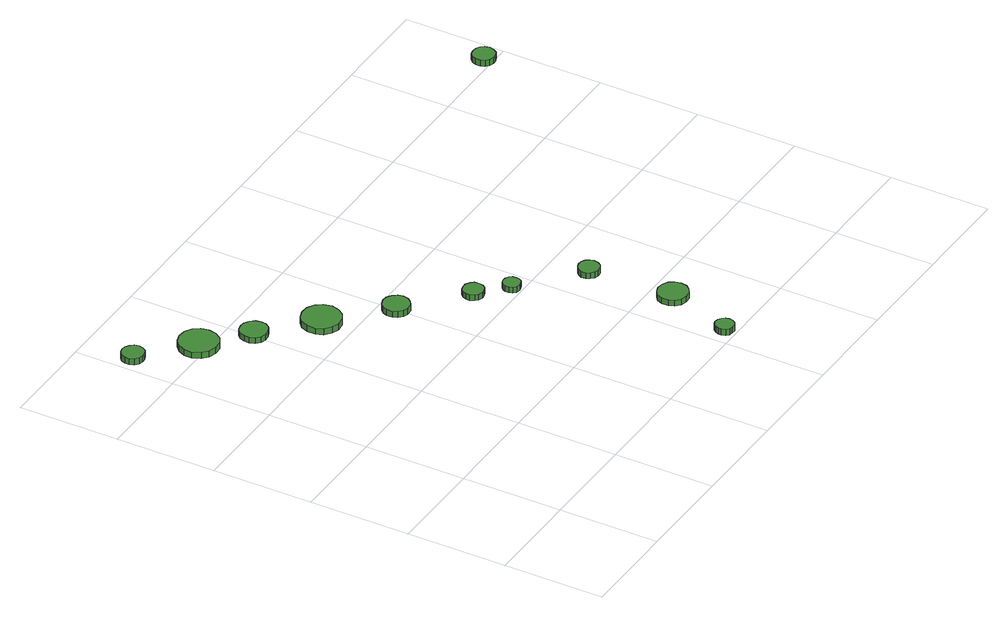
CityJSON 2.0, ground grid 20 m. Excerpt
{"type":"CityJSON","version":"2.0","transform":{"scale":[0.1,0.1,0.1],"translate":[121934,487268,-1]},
"CityObjects":{
"tree1":{"type":"SolitaryVegetationObject","attributes":{"function":"something"},"geometry":[{"type":"MultiSurface","lod":"1","boundaries":[[[0,1,2,3,4,5,6,7,8,9,10,11,12,13,14]],[[15,16,17,18,19,20,21,22,23,24,25,26,27,28,29]],[[0,29,28,1]],[[1,28,27,2]],[[2,27,26,3]],[[3,26,25,4]],[[4,25,24,5]],[[5,24,23,6]],[[6,23,22,7]],[[7,22,21,8]],[[8,21,20,9]],[[9,20,19,10]],[[10,19,18,11]],[[11,18,17,12]],[[12,17,16,13]],[[13,16,15,14]],[[14,15,29,0]]]}]},
"tree2":{"type":"SolitaryVegetationObject","attributes":{"function":"something"},"geometry":[{"type":"MultiSurface","lod":"1","boundaries":[[[30,31,32,33,34,35,36,37,38,39,40,41,42,43,44]],[[45,46,47,48,49,50,51,52,53,54,55,56,57,58,59]],[[30,59,58,31]],[[31,58,57,32]],[[32,57,56,33]],[[33,56,55,34]],[[34,55,54,35]],[[35,54,53,36]],[[36,53,52,37]],[[37,52,51,38]],[[38,51,50,39]],[[39,50,49,40]],[[40,49,48,41]],[[41,48,47,42]],[[42,47,46,43]],[[43,46,45,44]],[[44,45,59,30]]]}]},
"tree3":{"type":"SolitaryVegetationObject","attributes":{"function":"something"},"geometry":[{"type":"MultiSurface","lod":"1","boundaries":[[[60,61,62,63,64,65,66,67,68,69,70,71,72,73,74]],[[75,76,77,78,79,80,81,82,83,84,85,86,87,88,89]],[[60,89,88,61]],[[61,88,87,62]],[[62,87,86,63]],[[63,86,85,64]],[[64,85,84,65]],[[65,84,83,66]],[[66,83,82,67]],[[67,82,81,68]],[[68,81,80,69]],[[69,80,79,70]],[[70,79,78,71]],[[71,78,77,72]],[[72,77,76,73]],[[73,76,75,74]],[[74,75,89,60]]]}]},
"tree4":{"type":"SolitaryVegetationObject","attributes":{"function":"something"},"geometry":[{"type":"MultiSurface","lod":"1","boundaries":[[[90,91,92,93,94,95,96,97,98,99,100,101,102,103,104]],[[105,106,107,108,109,110,111,112,113,114,115,116,117,118,119]],[[90,119,118,91]],[[91,118,117,92]],[[92,117,116,93]],[[93,116,115,94]],[[94,115,114,95]],[[95,114,113,96]],[[96,113,112,97]],[[97,112,111,98]],[[98,111,110,99]],[[99,110,109,100]],[[100,109,108,101]],[[101,108,107,102]],[[102,107,106,103]],[[103,106,105,104]],[[104,105,119,90]]]}]},
"tree5":{"type":"SolitaryVegetationObject","attributes":{"function":"something"},"geometry":[{"type":"MultiSurface","lod":"1","boundaries":[[[120,121,122,123,124,125,126,127,128,129,130,131,132,133,134]],[[135,136,137,138,139,140,141,142,143,144,145,146,147,148,149]],[[120,149,148,121]],[[121,148,147,122]],[[122,147,146,123]],[[123,146,145,124]],[[124,145,144,125]],[[125,144,143,126]],[[126,143,142,127]],[[127,142,141,128]],[[128,141,140,129]],[[129,140,139,130]],[[130,139,138,131]],[[131,138,137,132]],[[132,137,136,133]],[[133,136,135,134]],[[134,135,149,120]]]}]},
"tree6":{"type":"SolitaryVegetationObject","attributes":{"function":"something"},"geometry":[{"type":"MultiSurface","lod":"1","boundaries":[[[150,151,152,153,154,155,156,157,158,159,160,161,162,163,164]],[[165,166,167,168,169,170,171,172,173,174,175,176,177,178,179]],[[150,179,178,151]],[[151,178,177,152]],[[152,177,176,153]],[[153,176,175,154]],[[154,175,174,155]],[[155,174,173,156]],[[156,173,172,157]],[[157,172,171,158]],[[158,171,170,159]],[[159,170,169,160]],[[160,169,168,161]],[[161,168,167,162]],[[162,167,166,163]],[[163,166,165,164]],[[164,165,179,150]]]}]},
"tree7":{"type":"SolitaryVegetationObject","attributes":{"function":"something"},"geometry":[{"type":"MultiSurface","lod":"1","boundaries":[[[180,181,182,183,184,185,186,187,188,189,190,191,192,193,194]],[[195,196,197,198,199,200,201,202,203,204,205,206,207,208,209]],[[180,209,208,181]],[[181,208,207,182]],[[182,207,206,183]],[[183,206,205,184]],[[184,205,204,185]],[[185,204,203,186]],[[186,203,202,187]],[[187,202,201,188]],[[188,201,200,189]],[[189,200,199,190]],[[190,199,198,191]],[[191,198,197,192]],[[192,197,196,193]],[[193,196,195,194]],[[194,195,209,180]]]}]},
"tree8":{"type":"SolitaryVegetationObject","attributes":{"function":"something"},"geometry":[{"type":"MultiSurface","lod":"1","boundaries":[[[210,211,212,213,214,215,216,217,218,219,220,221,222,223,224]],[[225,226,227,228,229,230,231,232,233,234,235,236,237,238,239]],[[210,239,238,211]],[[211,238,237,212]],[[212,237,236,213]],[[213,236,235,214]],[[214,235,234,215]],[[215,234,233,216]],[[216,233,232,217]],[[217,232,231,218]],[[218,231,230,219]],[[219,230,229,220]],[[220,229,228,221]],[[221,228,227,222]],[[222,227,226,223]],[[223,226,225,224]],[[224,225,239,210]]]}]},
"tree9":{"type":"SolitaryVegetationObject","attributes":{"function":"something"},"geometry":[{"type":"MultiSurface","lod":"1","boundaries":[[[240,241,242,243,244,245,246,247,248,249,250,251,252,253,254]],[[255,256,257,258,259,260,261,262,263,264,265,266,267,268,269]],[[240,269,268,241]],[[241,268,267,242]],[[242,267,266,243]],[[243,266,265,244]],[[244,265,264,245]],[[245,264,263,246]],[[246,263,262,247]],[[247,262,261,248]],[[248,261,260,249]],[[249,260,259,250]],[[250,259,258,251]],[[251,258,257,252]],[[252,257,256,253]],[[253,256,255,254]],[[254,255,269,240]]]}]},
"tree10":{"type":"SolitaryVegetationObject","attributes":{"function":"something"},"geometry":[{"type":"MultiSurface","lod":"1","boundaries":[[[270,271,272,273,274,275,276,277,278,279,280,281,282,283,284]],[[285,286,287,288,289,290,291,292,293,294,295,296,297,298,299]],[[270,299,298,271]],[[271,298,297,272]],[[272,297,296,273]],[[273,296,295,274]],[[274,295,294,275]],[[275,294,293,276]],[[276,293,292,277]],[[277,292,291,278]],[[278,291,290,279]],[[279,290,289,280]],[[280,289,288,281]],[[281,288,287,282]],[[282,287,286,283]],[[283,286,285,284]],[[284,285,299,270]]]}]},
"tree11":{"type":"SolitaryVegetationObject","attributes":{"function":"something"},"geometry":[{"type":"MultiSurface","lod":"1","boundaries":[[[300,301,302,303,304,305,306,307,308,309,310,311,312,313,314]],[[315,316,317,318,319,320,321,322,323,324,325,326,327,328,329]],[[300,329,328,301]],[[301,328,327,302]],[[302,327,326,303]],[[303,326,325,304]],[[304,325,324,305]],[[305,324,323,306]],[[306,323,322,307]],[[307,322,321,308]],[[308,321,320,309]],[[309,320,319,310]],[[310,319,318,311]],[[311,318,317,312]],[[312,317,316,313]],[[313,316,315,314]],[[314,315,329,300]]]}]}
},
"vertices":[
[54,899,27],[52,908,27],[46,915,27],[38,920,27],[29,921,27],[20,918,27],[13,912,27],[10,904,27],[10,894,27],[13,886,27],[20,880,27],[29,877,27],[38,878,27],[46,882,27],[52,890,27],[52,890,14],[46,882,14],[38,878,14],[29,877,14],[20,880,14],[13,886,14],[10,894,14],[10,904,14],[13,912,14],[20,918,14],[29,921,14],[38,920,14],[46,915,14],[52,908,14],[54,899,14],
[158,814,28],[155,829,28],[146,842,28],[132,850,28],[116,852,28],[101,847,28],[89,836,28],[82,822,28],[82,806,28],[89,791,28],[101,781,28],[116,776,28],[132,777,28],[146,785,28],[155,798,28],[155,798,15],[146,785,15],[132,777,15],[116,776,15],[101,781,15],[89,791,15],[82,806,15],[82,822,15],[89,836,15],[101,847,15],[116,852,15],[132,850,15],[146,842,15],[155,829,15],[158,814,15],
[229,746,26],[227,757,26],[220,766,26],[210,772,26],[199,773,26],[188,770,26],[180,762,26],[176,752,26],[176,741,26],[180,731,26],[188,723,26],[199,720,26],[210,721,26],[220,726,26],[227,735,26],[227,735,14],[220,726,14],[210,721,14],[199,720,14],[188,723,14],[180,731,14],[176,741,14],[176,752,14],[180,762,14],[188,770,14],[199,773,14],[210,772,14],[220,766,14],[227,757,14],[229,746,14],
[334,660,27],[330,676,27],[321,689,27],[307,697,27],[291,698,27],[276,693,27],[264,683,27],[258,668,27],[258,652,27],[264,638,27],[276,627,27],[291,622,27],[307,624,27],[321,632,27],[330,645,27],[330,645,14],[321,632,14],[307,624,14],[291,622,14],[276,627,14],[264,638,14],[258,652,14],[258,668,14],[264,683,14],[276,693,14],[291,698,14],[307,697,14],[321,689,14],[330,676,14],[334,660,14],
[425,565,26],[423,575,26],[416,584,26],[407,590,26],[396,591,26],[386,587,26],[378,580,26],[374,570,26],[374,559,26],[378,550,26],[386,542,26],[396,539,26],[407,540,26],[416,546,26],[423,554,26],[423,554,13],[416,546,13],[407,540,13],[396,539,13],[386,542,13],[378,550,13],[374,559,13],[374,570,13],[378,580,13],[386,587,13],[396,591,13],[407,590,13],[416,584,13],[423,575,13],[425,565,13],
[657,24,23],[655,31,23],[651,37,23],[644,41,23],[636,42,23],[629,39,23],[624,34,23],[621,27,23],[621,20,23],[624,13,23],[629,8,23],[636,6,23],[644,6,23],[651,10,23],[655,16,23],[655,16,10],[651,10,10],[644,6,10],[636,6,10],[629,8,10],[624,13,10],[621,20,10],[621,27,10],[624,34,10],[629,39,10],[636,42,10],[644,41,10],[651,37,10],[655,31,10],[657,24,10],
[527,467,26],[526,476,26],[521,482,26],[513,487,26],[505,487,26],[497,485,26],[491,479,26],[487,472,26],[487,463,26],[491,455,26],[497,450,26],[505,447,26],[513,448,26],[521,452,26],[526,459,26],[526,459,14],[521,452,14],[513,448,14],[505,447,14],[497,450,14],[491,455,14],[487,463,14],[487,472,14],[491,479,14],[497,485,14],[505,487,14],[513,487,14],[521,482,14],[526,476,14],[527,467,14],
[576,418,26],[575,425,26],[571,431,26],[565,434,26],[558,435,26],[551,433,26],[546,428,26],[543,422,26],[543,415,26],[546,408,26],[551,403,26],[558,401,26],[565,402,26],[571,405,26],[575,411,26],[575,411,14],[571,405,14],[565,402,14],[558,401,14],[551,403,14],[546,408,14],[543,415,14],[543,422,14],[546,428,14],[551,433,14],[558,435,14],[565,434,14],[571,431,14],[575,425,14],[576,418,14],
[707,152,26],[705,164,26],[698,174,26],[687,180,26],[675,182,26],[663,178,26],[654,170,26],[649,159,26],[649,146,26],[654,135,26],[663,127,26],[675,123,26],[687,124,26],[698,131,26],[705,140,26],[705,140,14],[698,131,14],[687,124,14],[675,123,14],[663,127,14],[654,135,14],[649,146,14],[649,159,14],[654,170,14],[663,178,14],[675,182,14],[687,180,14],[698,174,14],[705,164,14],[707,152,14],
[689,321,28],[687,329,28],[682,336,28],[675,340,28],[666,341,28],[658,338,28],[652,332,28],[648,325,28],[648,316,28],[652,309,28],[658,303,28],[666,300,28],[675,301,28],[682,305,28],[687,312,28],[687,312,15],[682,305,15],[675,301,15],[666,300,15],[658,303,15],[652,309,15],[648,316,15],[648,325,15],[652,332,15],[658,338,15],[666,341,15],[675,340,15],[682,336,15],[687,329,15],[689,321,15],
[1177,815,28],[1175,824,28],[1170,831,28],[1162,835,28],[1153,836,28],[1144,834,28],[1137,827,28],[1134,819,28],[1134,810,28],[1137,802,28],[1144,796,28],[1153,793,28],[1162,794,28],[1170,798,28],[1175,806,28],[1175,806,15],[1170,798,15],[1162,794,15],[1153,793,15],[1144,796,15],[1137,802,15],[1134,810,15],[1134,819,15],[1137,827,15],[1144,834,15],[1153,836,15],[1162,835,15],[1170,831,15],[1175,824,15],[1177,815,15]
]}
